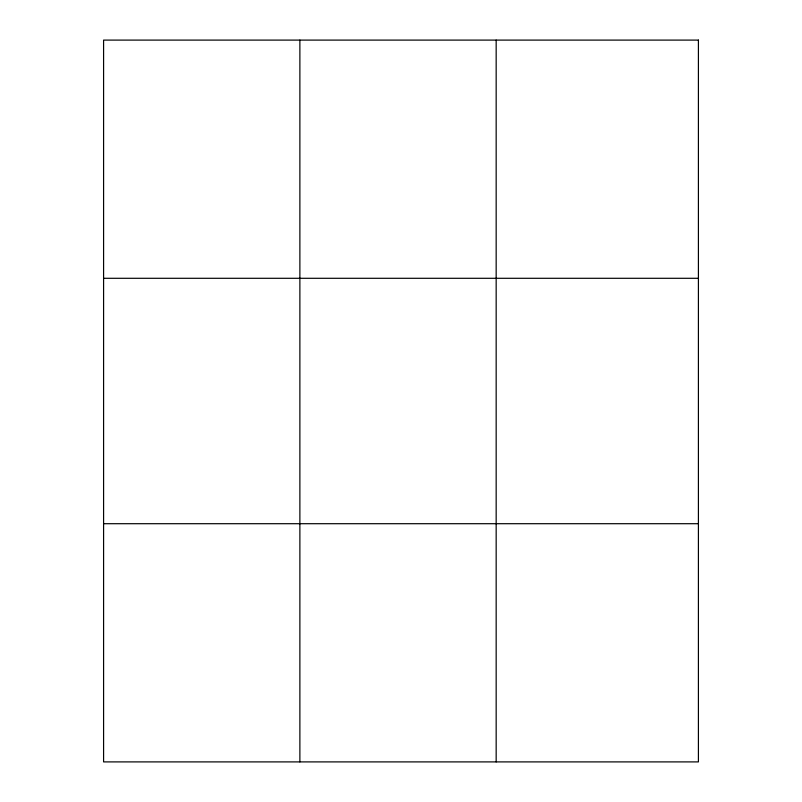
<?xml version="1.0" encoding="UTF-8"?>
<svg xmlns="http://www.w3.org/2000/svg" width="802" height="802" viewBox="0 0 802 802"><rect width="100%" height="100%" fill="white"/><g stroke="black" fill="none" stroke-linecap="round" stroke-linejoin="round"><path stroke-width="1.2" d="M299.878 40.1L299.878 761.9M496.167 40.1L496.167 761.9M103.588 278.294L698.412 278.294M103.588 523.706L698.412 523.706M698.412 40.1L698.412 761.9L103.588 761.9L103.588 40.1L698.412 40.1"/></g></svg>
